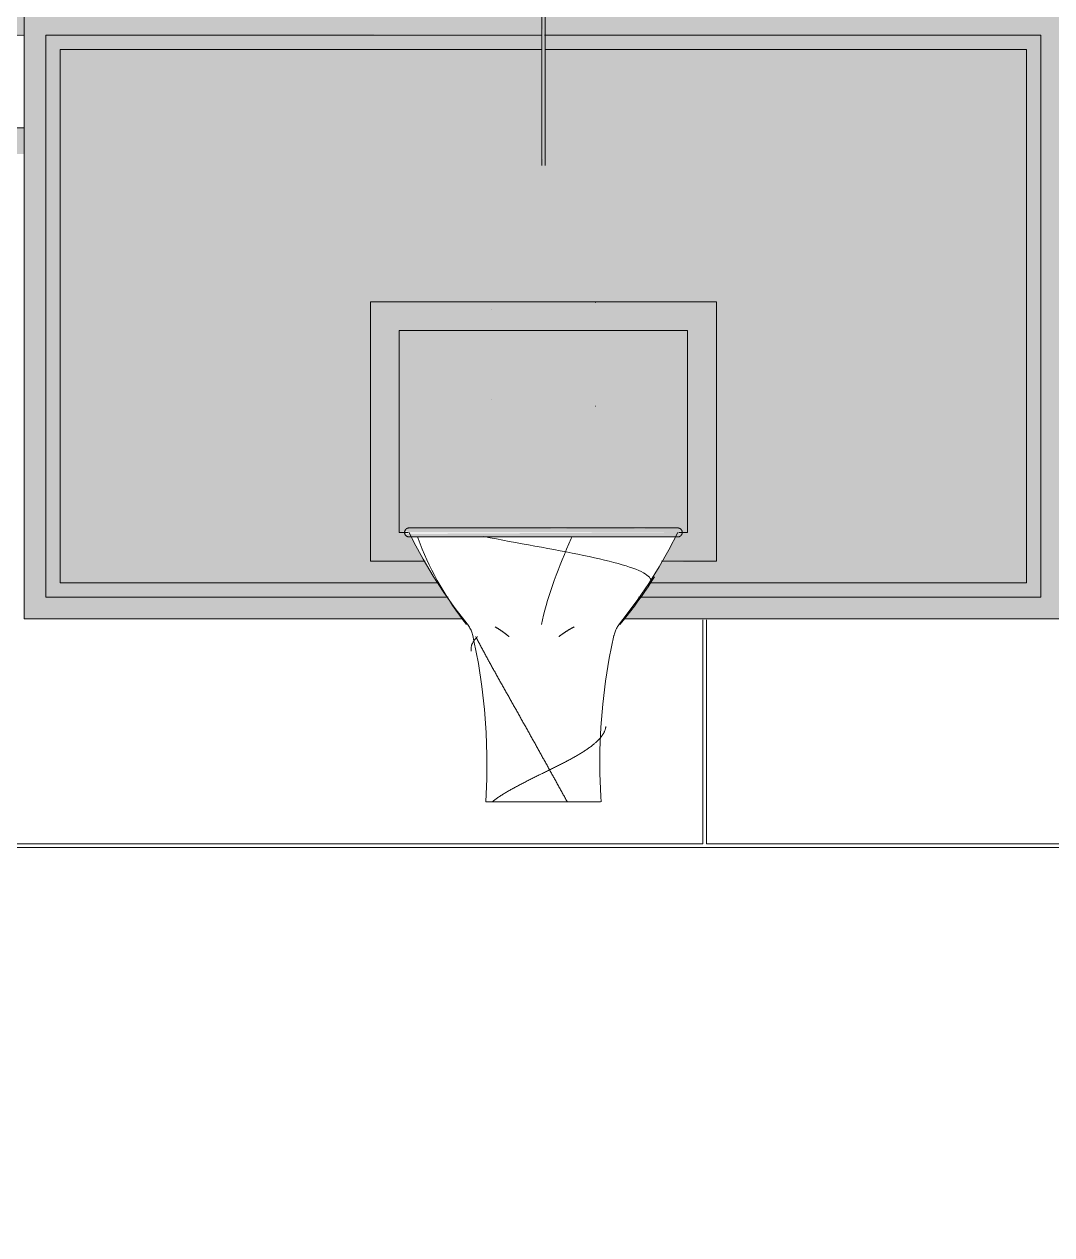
# Model space of a CAD drawing. Header units: inches. Extents: x 21380 to 98133, y -290 to 853.
# Drawn here: x 24920.6 to 24991.9, y 71.3 to 155.3 of the extents above; entities that cross this region are included whole.
import ezdxf

# ---------------------------------------------------------------- set-up
doc = ezdxf.new("R2010")
doc.units = ezdxf.units.IN
doc.header["$MEASUREMENT"] = 0
for name, color, linetype, lineweight in [('A-WALL-PATT', 111, 'Continuous', 25), ('M-HVAC-DUCT', 70, 'Continuous', 9), ('Q-SPCQ', 91, 'Continuous', 9), ('S-BEAM', 12, 'Continuous', 9)]:
    doc.layers.add(name, color=color, linetype=linetype, lineweight=lineweight)

# ---------------------------------------------------------------- blocks, each defined once
blk = doc.blocks.new('FP_1-Building Section - East_West looking North')
at = {"layer": 'Q-SPCQ', "flags": 128}
for points in [[(24952.607, 101.312), (24952.683, 102.917), (24952.694, 104.523), (24952.642, 106.128), (24952.526, 107.73), (24952.345, 109.325), (24952.101, 110.913), (24951.793, 112.489), (24951.714, 112.849)], [(24961.499, 112.849), (24961.177, 111.275), (24960.918, 109.69), (24960.723, 108.096), (24960.592, 106.496), (24960.525, 104.891), (24960.522, 103.285), (24960.583, 101.68), (24960.607, 101.312)]]:
    blk.add_lwpolyline(points, dxfattribs=at)
blk = doc.blocks.new('FP_2-Building Section - East_West looking North')
at = {"layer": 'Q-SPCQ'}
for p, q in [((24951.832, 112.541), (24951.807, 112.508)), ((24951.858, 112.574), (24951.832, 112.541)), ((24951.886, 112.608), (24951.858, 112.574)), ((24951.915, 112.641), (24951.886, 112.608)), ((24951.946, 112.674), (24951.915, 112.641)), ((24951.92, 112.774), (24951.954, 112.708)), ((24951.978, 112.708), (24951.946, 112.674)), ((24951.954, 112.708), (24951.988, 112.641)), ((24952.011, 112.741), (24951.978, 112.708)), ((24951.988, 112.641), (24952.022, 112.575)), ((24952.045, 112.774), (24952.011, 112.741)), ((24952.022, 112.575), (24952.056, 112.508)), ((24951.588, 111.939), (24951.587, 111.906)), ((24951.587, 111.906), (24951.588, 111.872)), ((24951.59, 111.973), (24951.588, 111.939)), ((24951.588, 111.872), (24951.59, 111.839)), ((24951.593, 112.006), (24951.59, 111.973)), ((24951.59, 111.839), (24951.593, 111.806)), ((24951.598, 112.04), (24951.593, 112.006)), ((24951.593, 111.806), (24951.597, 111.772)), ((24951.604, 112.073), (24951.598, 112.04)), ((24951.611, 112.107), (24951.604, 112.073)), ((24951.62, 112.14), (24951.611, 112.107)), ((24951.63, 112.174), (24951.62, 112.14)), ((24951.642, 112.207), (24951.63, 112.174)), ((24951.655, 112.24), (24951.642, 112.207)), ((24951.669, 112.274), (24951.655, 112.24)), ((24951.685, 112.307), (24951.669, 112.274)), ((24951.702, 112.341), (24951.685, 112.307)), ((24951.72, 112.374), (24951.702, 112.341)), ((24951.74, 112.408), (24951.72, 112.374)), ((24951.761, 112.441), (24951.74, 112.408)), ((24951.783, 112.474), (24951.761, 112.441)), ((24951.807, 112.508), (24951.783, 112.474)), ((24952.056, 112.508), (24952.091, 112.442)), ((24952.091, 112.442), (24952.126, 112.375)), ((24952.126, 112.375), (24952.16, 112.309)), ((24952.16, 112.309), (24952.195, 112.242)), ((24952.195, 112.242), (24952.23, 112.175)), ((24952.23, 112.175), (24952.266, 112.109)), ((24952.266, 112.109), (24952.301, 112.042)), ((24952.301, 112.042), (24952.336, 111.975)), ((24952.336, 111.975), (24952.372, 111.908)), ((24952.372, 111.908), (24952.408, 111.842)), ((24952.408, 111.842), (24952.443, 111.775)), ((24952.443, 111.775), (24952.479, 111.708)), ((24952.479, 111.708), (24952.515, 111.641)), ((24952.515, 111.641), (24952.551, 111.574)), ((24952.551, 111.574), (24952.587, 111.507)), ((24952.587, 111.507), (24952.624, 111.44)), ((24952.624, 111.44), (24952.66, 111.373)), ((24952.66, 111.373), (24952.696, 111.306)), ((24952.696, 111.306), (24952.733, 111.24)), ((24952.733, 111.24), (24952.769, 111.173)), ((24952.769, 111.173), (24952.806, 111.105)), ((24952.806, 111.105), (24952.843, 111.038)), ((24952.843, 111.038), (24952.88, 110.971)), ((24952.88, 110.971), (24952.917, 110.904)), ((24952.917, 110.904), (24952.953, 110.837)), ((24952.953, 110.837), (24952.99, 110.77)), ((24952.99, 110.77), (24953.028, 110.703)), ((24953.028, 110.703), (24953.065, 110.636)), ((24953.065, 110.636), (24953.102, 110.569)), ((24953.102, 110.569), (24953.139, 110.501)), ((24953.139, 110.501), (24953.176, 110.434)), ((24953.176, 110.434), (24953.214, 110.367)), ((24953.214, 110.367), (24953.251, 110.3)), ((24953.251, 110.3), (24953.289, 110.232)), ((24953.289, 110.232), (24953.326, 110.165)), ((24953.326, 110.165), (24953.364, 110.098)), ((24953.364, 110.098), (24953.401, 110.03)), ((24953.401, 110.03), (24953.439, 109.963)), ((24953.439, 109.963), (24953.477, 109.896)), ((24953.477, 109.896), (24953.514, 109.828)), ((24953.514, 109.828), (24953.552, 109.761)), ((24953.552, 109.761), (24953.59, 109.693)), ((24953.59, 109.693), (24953.628, 109.626)), ((24953.628, 109.626), (24953.665, 109.559)), ((24953.665, 109.559), (24953.703, 109.491)), ((24953.703, 109.491), (24953.741, 109.424)), ((24953.741, 109.424), (24953.779, 109.356)), ((24953.779, 109.356), (24953.817, 109.289)), ((24953.817, 109.289), (24953.855, 109.221)), ((24953.855, 109.221), (24953.893, 109.153)), ((24953.893, 109.153), (24953.931, 109.086)), ((24953.931, 109.086), (24953.969, 109.018)), ((24953.969, 109.018), (24954.007, 108.951)), ((24954.007, 108.951), (24954.045, 108.883)), ((24954.045, 108.883), (24954.083, 108.815)), ((24954.083, 108.815), (24954.121, 108.748)), ((24954.121, 108.748), (24954.159, 108.68)), ((24954.159, 108.68), (24954.198, 108.613)), ((24954.198, 108.613), (24954.236, 108.545)), ((24954.236, 108.545), (24954.274, 108.477)), ((24954.274, 108.477), (24954.312, 108.409)), ((24954.312, 108.409), (24954.35, 108.342)), ((24954.35, 108.342), (24954.388, 108.274)), ((24954.388, 108.274), (24954.426, 108.206)), ((24954.426, 108.206), (24954.465, 108.139)), ((24954.465, 108.139), (24954.503, 108.071)), ((24954.503, 108.071), (24954.541, 108.003)), ((24954.541, 108.003), (24954.579, 107.935)), ((24954.579, 107.935), (24954.617, 107.867)), ((24954.617, 107.867), (24954.655, 107.8)), ((24954.655, 107.8), (24954.694, 107.732)), ((24954.694, 107.732), (24954.732, 107.664)), ((24954.732, 107.664), (24954.77, 107.596)), ((24954.77, 107.596), (24954.808, 107.528)), ((24954.808, 107.528), (24954.846, 107.46)), ((24954.846, 107.46), (24954.884, 107.392)), ((24954.884, 107.392), (24954.923, 107.325)), ((24954.923, 107.325), (24954.961, 107.257)), ((24954.961, 107.257), (24954.999, 107.189)), ((24954.999, 107.189), (24955.037, 107.121)), ((24955.037, 107.121), (24955.075, 107.053)), ((24955.075, 107.053), (24955.113, 106.985)), ((24955.113, 106.985), (24955.151, 106.917)), ((24955.151, 106.917), (24955.19, 106.849)), ((24955.19, 106.849), (24955.228, 106.781)), ((24955.228, 106.781), (24955.266, 106.713)), ((24955.266, 106.713), (24955.304, 106.645)), ((24955.304, 106.645), (24955.342, 106.577)), ((24955.342, 106.577), (24955.38, 106.509)), ((24955.38, 106.509), (24955.418, 106.441)), ((24955.418, 106.441), (24955.456, 106.373)), ((24955.456, 106.373), (24955.494, 106.305)), ((24955.494, 106.305), (24955.532, 106.237)), ((24955.532, 106.237), (24955.57, 106.169)), ((24955.57, 106.169), (24955.608, 106.101)), ((24955.608, 106.101), (24955.646, 106.033)), ((24955.646, 106.033), (24955.684, 105.965)), ((24955.684, 105.965), (24955.722, 105.897)), ((24955.722, 105.897), (24955.76, 105.829)), ((24955.76, 105.829), (24955.798, 105.761)), ((24960.608, 105.821), (24960.58, 105.786)), ((24960.634, 105.856), (24960.608, 105.821)), ((24960.66, 105.891), (24960.634, 105.856)), ((24960.685, 105.925), (24960.66, 105.891)), ((24960.708, 105.96), (24960.685, 105.925)), ((24960.73, 105.995), (24960.708, 105.96)), ((24960.752, 106.03), (24960.73, 105.995)), ((24960.772, 106.064), (24960.752, 106.03)), ((24960.791, 106.099), (24960.772, 106.064)), ((24960.809, 106.134), (24960.791, 106.099)), ((24960.825, 106.169), (24960.809, 106.134)), ((24960.841, 106.203), (24960.825, 106.169)), ((24960.855, 106.238), (24960.841, 106.203)), ((24960.869, 106.273), (24960.855, 106.238)), ((24960.881, 106.307), (24960.869, 106.273)), ((24960.892, 106.342), (24960.881, 106.307)), ((24960.902, 106.377), (24960.892, 106.342)), ((24960.911, 106.412), (24960.902, 106.377)), ((24960.918, 106.446), (24960.911, 106.412)), ((24960.924, 106.481), (24960.918, 106.446)), ((24960.93, 106.516), (24960.924, 106.481)), ((24960.934, 106.551), (24960.93, 106.516)), ((24955.798, 105.761), (24955.836, 105.693)), ((24955.836, 105.693), (24955.874, 105.625)), ((24955.874, 105.625), (24955.912, 105.557)), ((24955.912, 105.557), (24955.95, 105.489)), ((24955.95, 105.489), (24955.988, 105.421)), ((24955.988, 105.421), (24956.026, 105.352)), ((24956.026, 105.352), (24956.064, 105.284)), ((24956.064, 105.284), (24956.102, 105.216)), ((24956.102, 105.216), (24956.139, 105.148)), ((24956.139, 105.148), (24956.177, 105.08)), ((24956.177, 105.08), (24956.215, 105.012)), ((24956.215, 105.012), (24956.253, 104.944)), ((24959.667, 104.986), (24959.617, 104.952)), ((24959.717, 105.021), (24959.667, 104.986)), ((24959.766, 105.056), (24959.717, 105.021)), ((24959.814, 105.091), (24959.766, 105.056)), ((24959.861, 105.126), (24959.814, 105.091)), ((24959.907, 105.16), (24959.861, 105.126)), ((24959.953, 105.195), (24959.907, 105.16)), ((24959.997, 105.23), (24959.953, 105.195)), ((24960.041, 105.265), (24959.997, 105.23)), ((24960.084, 105.299), (24960.041, 105.265)), ((24960.126, 105.334), (24960.084, 105.299)), ((24960.166, 105.369), (24960.126, 105.334)), ((24960.206, 105.404), (24960.166, 105.369)), ((24960.245, 105.439), (24960.206, 105.404)), ((24960.283, 105.473), (24960.245, 105.439)), ((24960.32, 105.508), (24960.283, 105.473)), ((24960.356, 105.543), (24960.32, 105.508)), ((24960.391, 105.578), (24960.356, 105.543)), ((24960.425, 105.612), (24960.391, 105.578)), ((24960.458, 105.647), (24960.425, 105.612)), ((24960.49, 105.682), (24960.458, 105.647)), ((24960.521, 105.717), (24960.49, 105.682)), ((24960.551, 105.751), (24960.521, 105.717)), ((24960.58, 105.786), (24960.551, 105.751)), ((24956.253, 104.944), (24956.291, 104.876)), ((24956.291, 104.876), (24956.329, 104.808)), ((24956.329, 104.808), (24956.367, 104.74)), ((24956.367, 104.74), (24956.404, 104.671)), ((24956.404, 104.671), (24956.442, 104.603)), ((24956.442, 104.603), (24956.48, 104.535)), ((24956.48, 104.535), (24956.518, 104.467)), ((24956.518, 104.467), (24956.555, 104.399)), ((24956.555, 104.399), (24956.593, 104.331)), ((24956.593, 104.331), (24956.631, 104.263)), ((24956.631, 104.263), (24956.669, 104.195)), ((24956.669, 104.195), (24956.706, 104.126)), ((24956.706, 104.126), (24956.744, 104.058)), ((24958.198, 104.117), (24958.132, 104.082)), ((24958.264, 104.152), (24958.198, 104.117)), ((24958.329, 104.186), (24958.264, 104.152)), ((24958.394, 104.221), (24958.329, 104.186)), ((24958.458, 104.256), (24958.394, 104.221)), ((24958.521, 104.291), (24958.458, 104.256)), ((24958.585, 104.325), (24958.521, 104.291)), ((24958.647, 104.36), (24958.585, 104.325)), ((24958.71, 104.395), (24958.647, 104.36)), ((24958.771, 104.43), (24958.71, 104.395)), ((24958.832, 104.465), (24958.771, 104.43)), ((24958.893, 104.499), (24958.832, 104.465)), ((24958.952, 104.534), (24958.893, 104.499)), ((24959.012, 104.569), (24958.952, 104.534)), ((24959.07, 104.604), (24959.012, 104.569)), ((24959.128, 104.639), (24959.07, 104.604)), ((24959.185, 104.673), (24959.128, 104.639)), ((24959.242, 104.708), (24959.185, 104.673)), ((24959.297, 104.743), (24959.242, 104.708)), ((24959.353, 104.778), (24959.297, 104.743)), ((24959.407, 104.813), (24959.353, 104.778)), ((24959.461, 104.847), (24959.407, 104.813)), ((24959.513, 104.882), (24959.461, 104.847)), ((24959.566, 104.917), (24959.513, 104.882)), ((24959.617, 104.952), (24959.566, 104.917)), ((24956.534, 103.282), (24956.463, 103.247)), ((24956.605, 103.317), (24956.534, 103.282)), ((24956.676, 103.351), (24956.605, 103.317)), ((24956.747, 103.386), (24956.676, 103.351)), ((24956.744, 104.058), (24956.782, 103.99)), ((24956.818, 103.421), (24956.747, 103.386)), ((24956.782, 103.99), (24956.82, 103.922)), ((24956.889, 103.456), (24956.818, 103.421)), ((24956.82, 103.922), (24956.857, 103.854)), ((24956.857, 103.854), (24956.895, 103.786)), ((24956.96, 103.49), (24956.889, 103.456)), ((24956.895, 103.786), (24956.933, 103.718)), ((24956.933, 103.718), (24956.97, 103.65)), ((24957.031, 103.525), (24956.96, 103.49)), ((24956.97, 103.65), (24957.008, 103.581)), ((24957.008, 103.581), (24957.046, 103.513)), ((24957.101, 103.56), (24957.031, 103.525)), ((24957.046, 103.513), (24957.083, 103.445)), ((24957.083, 103.445), (24957.121, 103.377)), ((24957.172, 103.595), (24957.101, 103.56)), ((24957.121, 103.377), (24957.159, 103.309)), ((24957.159, 103.309), (24957.196, 103.241)), ((24957.242, 103.63), (24957.172, 103.595)), ((24957.312, 103.664), (24957.242, 103.63)), ((24957.382, 103.699), (24957.312, 103.664)), ((24957.451, 103.734), (24957.382, 103.699)), ((24957.521, 103.769), (24957.451, 103.734)), ((24957.59, 103.804), (24957.521, 103.769)), ((24957.659, 103.838), (24957.59, 103.804)), ((24957.728, 103.873), (24957.659, 103.838)), ((24957.796, 103.908), (24957.728, 103.873)), ((24957.864, 103.943), (24957.796, 103.908)), ((24957.931, 103.978), (24957.864, 103.943)), ((24957.999, 104.012), (24957.931, 103.978)), ((24958.065, 104.047), (24957.999, 104.012)), ((24958.132, 104.082), (24958.065, 104.047)), ((24954.869, 102.447), (24954.804, 102.412)), ((24954.935, 102.482), (24954.869, 102.447)), ((24955.002, 102.517), (24954.935, 102.482)), ((24955.069, 102.551), (24955.002, 102.517)), ((24955.136, 102.586), (24955.069, 102.551)), ((24955.204, 102.621), (24955.136, 102.586)), ((24955.272, 102.656), (24955.204, 102.621)), ((24955.34, 102.69), (24955.272, 102.656)), ((24955.409, 102.725), (24955.34, 102.69)), ((24955.478, 102.76), (24955.409, 102.725)), ((24955.547, 102.795), (24955.478, 102.76)), ((24955.616, 102.83), (24955.547, 102.795)), ((24955.686, 102.864), (24955.616, 102.83)), ((24955.756, 102.899), (24955.686, 102.864)), ((24955.826, 102.934), (24955.756, 102.899)), ((24955.896, 102.969), (24955.826, 102.934)), ((24955.967, 103.003), (24955.896, 102.969)), ((24956.037, 103.038), (24955.967, 103.003)), ((24956.108, 103.073), (24956.037, 103.038)), ((24956.179, 103.108), (24956.108, 103.073)), ((24956.25, 103.143), (24956.179, 103.108)), ((24956.321, 103.177), (24956.25, 103.143)), ((24956.392, 103.212), (24956.321, 103.177)), ((24956.463, 103.247), (24956.392, 103.212)), ((24957.196, 103.241), (24957.234, 103.173)), ((24957.234, 103.173), (24957.272, 103.105)), ((24957.272, 103.105), (24957.309, 103.036)), ((24957.309, 103.036), (24957.347, 102.968)), ((24957.347, 102.968), (24957.384, 102.9)), ((24957.384, 102.9), (24957.422, 102.832)), ((24957.422, 102.832), (24957.46, 102.764)), ((24957.46, 102.764), (24957.497, 102.696)), ((24957.497, 102.696), (24957.535, 102.628)), ((24957.535, 102.628), (24957.572, 102.56)), ((24957.572, 102.56), (24957.61, 102.492)), ((24957.61, 102.492), (24957.647, 102.424)), ((24953.45, 101.613), (24953.4, 101.578)), ((24953.502, 101.648), (24953.45, 101.613)), ((24953.554, 101.683), (24953.502, 101.648)), ((24953.606, 101.717), (24953.554, 101.683)), ((24953.66, 101.752), (24953.606, 101.717)), ((24953.714, 101.787), (24953.66, 101.752)), ((24953.769, 101.821), (24953.714, 101.787)), ((24953.825, 101.856), (24953.769, 101.821)), ((24953.882, 101.891), (24953.825, 101.856)), ((24953.939, 101.926), (24953.882, 101.891)), ((24953.997, 101.96), (24953.939, 101.926)), ((24954.055, 101.995), (24953.997, 101.96)), ((24954.115, 102.03), (24954.055, 101.995)), ((24954.174, 102.065), (24954.115, 102.03)), ((24954.235, 102.099), (24954.174, 102.065)), ((24954.296, 102.134), (24954.235, 102.099)), ((24954.357, 102.169), (24954.296, 102.134)), ((24954.42, 102.204), (24954.357, 102.169)), ((24954.482, 102.238), (24954.42, 102.204)), ((24954.546, 102.273), (24954.482, 102.238)), ((24954.609, 102.308), (24954.546, 102.273)), ((24954.674, 102.343), (24954.609, 102.308)), ((24954.738, 102.378), (24954.674, 102.343)), ((24954.804, 102.412), (24954.738, 102.378)), ((24957.647, 102.424), (24957.685, 102.356)), ((24957.685, 102.356), (24957.722, 102.288)), ((24957.722, 102.288), (24957.76, 102.219)), ((24957.76, 102.219), (24957.798, 102.151)), ((24957.798, 102.151), (24957.835, 102.083)), ((24957.835, 102.083), (24957.873, 102.015)), ((24957.873, 102.015), (24957.91, 101.947)), ((24957.91, 101.947), (24957.948, 101.879)), ((24957.948, 101.879), (24957.985, 101.811)), ((24957.985, 101.811), (24958.023, 101.743)), ((24958.023, 101.743), (24958.06, 101.675)), ((24958.06, 101.675), (24958.097, 101.607)), ((24958.097, 101.607), (24958.135, 101.539)), ((24953.115, 101.37), (24953.071, 101.335)), ((24953.161, 101.405), (24953.115, 101.37)), ((24953.207, 101.439), (24953.161, 101.405)), ((24953.254, 101.474), (24953.207, 101.439)), ((24953.302, 101.509), (24953.254, 101.474)), ((24953.35, 101.544), (24953.302, 101.509)), ((24953.4, 101.578), (24953.35, 101.544)), ((24958.135, 101.539), (24958.172, 101.471)), ((24958.172, 101.471), (24958.21, 101.403)), ((24958.21, 101.403), (24958.247, 101.335))]:
    blk.add_line(p, q, dxfattribs=at)
blk = doc.blocks.new('FP_3-Building Section - East_West looking North')
at = {"layer": 'Q-SPCQ', "flags": 128}
for points in [[(24951.322, 113.662), (24950.494, 114.735), (24949.71, 115.84), (24948.971, 116.975), (24948.277, 118.139), (24947.631, 119.33), (24947.294, 120)], [(24965.919, 120), (24965.299, 118.795), (24964.632, 117.616), (24963.918, 116.465), (24963.159, 115.343), (24962.355, 114.252), (24961.891, 113.662)]]:
    blk.add_lwpolyline(points, dxfattribs=at)
blk = doc.blocks.new('FP_4-Building Section - East_West looking North')
at = {"layer": 'Q-SPCQ'}
for p, q in [((24947.872, 119.699), (24947.912, 119.586)), ((24947.912, 119.586), (24948.053, 119.213)), ((24952.907, 119.63), (24952.474, 119.712)), ((24953.346, 119.547), (24952.907, 119.63)), ((24953.788, 119.465), (24953.346, 119.547)), ((24954.234, 119.382), (24953.788, 119.465)), ((24954.681, 119.3), (24954.234, 119.382)), ((24955.129, 119.218), (24954.681, 119.3)), ((24958.539, 119.586), (24958.376, 119.213)), ((24958.595, 119.712), (24958.539, 119.586)), ((24948.053, 119.213), (24948.2, 118.842)), ((24948.2, 118.842), (24948.356, 118.474)), ((24948.356, 118.474), (24948.519, 118.108)), ((24955.577, 119.136), (24955.129, 119.218)), ((24956.023, 119.054), (24955.577, 119.136)), ((24956.466, 118.972), (24956.023, 119.054)), ((24956.905, 118.89), (24956.466, 118.972)), ((24957.339, 118.809), (24956.905, 118.89)), ((24957.767, 118.727), (24957.339, 118.809)), ((24958.187, 118.646), (24957.767, 118.727)), ((24958.063, 118.474), (24957.912, 118.108)), ((24958.217, 118.842), (24958.063, 118.474)), ((24958.6, 118.565), (24958.187, 118.646)), ((24958.376, 119.213), (24958.217, 118.842)), ((24959.003, 118.484), (24958.6, 118.565)), ((24959.396, 118.403), (24959.003, 118.484)), ((24959.778, 118.322), (24959.396, 118.403)), ((24948.519, 118.108), (24948.689, 117.745)), ((24948.689, 117.745), (24948.867, 117.385)), ((24957.767, 117.745), (24957.626, 117.385)), ((24957.912, 118.108), (24957.767, 117.745)), ((24960.148, 118.241), (24959.778, 118.322)), ((24960.505, 118.161), (24960.148, 118.241)), ((24960.848, 118.08), (24960.505, 118.161)), ((24961.177, 118), (24960.848, 118.08)), ((24961.491, 117.92), (24961.177, 118)), ((24961.789, 117.839), (24961.491, 117.92)), ((24962.07, 117.759), (24961.789, 117.839)), ((24962.334, 117.68), (24962.07, 117.759)), ((24962.581, 117.6), (24962.334, 117.68)), ((24962.81, 117.52), (24962.581, 117.6)), ((24948.867, 117.385), (24949.052, 117.027)), ((24949.052, 117.027), (24949.245, 116.672)), ((24957.491, 117.027), (24957.361, 116.672)), ((24957.626, 117.385), (24957.491, 117.027)), ((24963.02, 117.441), (24962.81, 117.52)), ((24963.212, 117.362), (24963.02, 117.441)), ((24963.384, 117.282), (24963.212, 117.362)), ((24963.538, 117.203), (24963.384, 117.282)), ((24963.671, 117.124), (24963.538, 117.203)), ((24963.785, 117.046), (24963.671, 117.124)), ((24963.88, 116.967), (24963.785, 117.046)), ((24963.954, 116.888), (24963.88, 116.967)), ((24964.009, 116.81), (24963.954, 116.888)), ((24964.045, 116.732), (24964.009, 116.81)), ((24964.061, 116.653), (24964.045, 116.732)), ((24964.308, 116.915), (24964.089, 116.572)), ((24949.245, 116.672), (24949.444, 116.319)), ((24949.444, 116.319), (24949.651, 115.97)), ((24949.651, 115.97), (24949.864, 115.623)), ((24957.119, 115.97), (24957.006, 115.623)), ((24957.237, 116.319), (24957.119, 115.97)), ((24957.361, 116.672), (24957.237, 116.319)), ((24963.636, 115.894), (24963.401, 115.558)), ((24963.865, 116.231), (24963.636, 115.894)), ((24964.089, 116.572), (24963.865, 116.231)), ((24964.035, 116.498), (24964.057, 116.575)), ((24964.057, 116.575), (24964.061, 116.653)), ((24949.864, 115.623), (24950.084, 115.28)), ((24950.084, 115.28), (24950.31, 114.939)), ((24956.9, 115.28), (24956.801, 114.939)), ((24957.006, 115.623), (24956.9, 115.28)), ((24963.162, 115.226), (24962.919, 114.896)), ((24963.401, 115.558), (24963.162, 115.226)), ((24950.31, 114.939), (24950.543, 114.601)), ((24950.543, 114.601), (24950.782, 114.267)), ((24950.782, 114.267), (24951.028, 113.935)), ((24956.622, 114.267), (24956.543, 113.935)), ((24956.708, 114.601), (24956.622, 114.267)), ((24956.801, 114.939), (24956.708, 114.601)), ((24962.418, 114.246), (24962.162, 113.925)), ((24962.67, 114.57), (24962.418, 114.246)), ((24962.919, 114.896), (24962.67, 114.57)), ((24951.028, 113.935), (24951.279, 113.607)), ((24956.543, 113.935), (24956.472, 113.607)), ((24962.162, 113.925), (24961.901, 113.607))]:
    blk.add_line(p, q, dxfattribs=at)
blk = doc.blocks.new('FP_5-Building Section - East_West looking North')
at = {"layer": 'Q-SPCQ', "flags": 128}
for points in [[(24951.714, 112.849), (24951.695, 112.926), (24951.673, 113.003), (24951.647, 113.079), (24951.619, 113.154), (24951.588, 113.228), (24951.553, 113.3), (24951.516, 113.371), (24951.477, 113.44), (24951.434, 113.508), (24951.389, 113.574), (24951.341, 113.638), (24951.322, 113.662)], [(24961.891, 113.662), (24961.843, 113.599), (24961.796, 113.533), (24961.753, 113.466), (24961.712, 113.398), (24961.673, 113.327), (24961.638, 113.256), (24961.606, 113.182), (24961.576, 113.108), (24961.55, 113.033), (24961.526, 112.956), (24961.506, 112.879), (24961.499, 112.849)]]:
    blk.add_lwpolyline(points, dxfattribs=at)
blk = doc.blocks.new('FP_6-Building Section - East_West looking North')
at = {"layer": 'Q-SPCQ'}
for p, q in [((24953.257, 113.45), (24953.278, 113.438)), ((24953.278, 113.438), (24953.299, 113.426)), ((24953.299, 113.426), (24953.32, 113.414)), ((24953.32, 113.414), (24953.341, 113.402)), ((24953.341, 113.402), (24953.362, 113.39)), ((24953.362, 113.39), (24953.383, 113.378)), ((24953.383, 113.378), (24953.403, 113.366)), ((24953.403, 113.366), (24953.424, 113.353)), ((24953.424, 113.353), (24953.444, 113.341)), ((24958.562, 113.357), (24958.541, 113.345)), ((24958.583, 113.369), (24958.562, 113.357)), ((24958.605, 113.381), (24958.583, 113.369)), ((24958.627, 113.393), (24958.605, 113.381)), ((24958.648, 113.404), (24958.627, 113.393)), ((24958.67, 113.416), (24958.648, 113.404)), ((24958.692, 113.427), (24958.67, 113.416)), ((24958.714, 113.439), (24958.692, 113.427)), ((24958.736, 113.45), (24958.714, 113.439)), ((24953.444, 113.341), (24953.465, 113.328)), ((24953.465, 113.328), (24953.485, 113.315)), ((24953.485, 113.315), (24953.505, 113.303)), ((24953.505, 113.303), (24953.525, 113.29)), ((24953.525, 113.29), (24953.545, 113.277)), ((24953.545, 113.277), (24953.565, 113.264)), ((24953.565, 113.264), (24953.585, 113.251)), ((24953.585, 113.251), (24953.605, 113.238)), ((24953.605, 113.238), (24953.625, 113.225)), ((24953.625, 113.225), (24953.645, 113.212)), ((24953.645, 113.212), (24953.664, 113.198)), ((24953.664, 113.198), (24953.684, 113.185)), ((24953.684, 113.185), (24953.703, 113.172)), ((24953.703, 113.172), (24953.723, 113.158)), ((24953.723, 113.158), (24953.742, 113.145)), ((24953.742, 113.145), (24953.761, 113.131)), ((24953.761, 113.131), (24953.781, 113.117)), ((24953.781, 113.117), (24953.8, 113.104)), ((24953.8, 113.104), (24953.819, 113.09)), ((24953.819, 113.09), (24953.838, 113.076)), ((24953.838, 113.076), (24953.857, 113.062)), ((24953.857, 113.062), (24953.876, 113.048)), ((24953.876, 113.048), (24953.895, 113.034)), ((24953.895, 113.034), (24953.913, 113.02)), ((24953.913, 113.02), (24953.932, 113.006)), ((24953.932, 113.006), (24953.951, 112.992)), ((24953.951, 112.992), (24953.969, 112.978)), ((24953.969, 112.978), (24953.988, 112.963)), ((24953.988, 112.963), (24954.006, 112.949)), ((24954.006, 112.949), (24954.024, 112.935)), ((24954.024, 112.935), (24954.043, 112.92)), ((24954.043, 112.92), (24954.061, 112.906)), ((24954.061, 112.906), (24954.079, 112.891)), ((24954.079, 112.891), (24954.097, 112.877)), ((24954.097, 112.877), (24954.115, 112.862)), ((24954.115, 112.862), (24954.133, 112.848)), ((24954.133, 112.848), (24954.151, 112.833)), ((24954.151, 112.833), (24954.169, 112.819)), ((24954.169, 112.819), (24954.187, 112.804)), ((24954.187, 112.804), (24954.205, 112.789)), ((24954.205, 112.789), (24954.222, 112.774)), ((24957.695, 112.789), (24957.676, 112.774)), ((24957.715, 112.803), (24957.695, 112.789)), ((24957.734, 112.817), (24957.715, 112.803)), ((24957.753, 112.831), (24957.734, 112.817)), ((24957.772, 112.845), (24957.753, 112.831)), ((24957.791, 112.859), (24957.772, 112.845)), ((24957.811, 112.873), (24957.791, 112.859)), ((24957.83, 112.887), (24957.811, 112.873)), ((24957.85, 112.901), (24957.83, 112.887)), ((24957.869, 112.915), (24957.85, 112.901)), ((24957.889, 112.929), (24957.869, 112.915)), ((24957.908, 112.942), (24957.889, 112.929)), ((24957.928, 112.956), (24957.908, 112.942)), ((24957.947, 112.97), (24957.928, 112.956)), ((24957.967, 112.984), (24957.947, 112.97)), ((24957.987, 112.997), (24957.967, 112.984)), ((24958.007, 113.011), (24957.987, 112.997)), ((24958.026, 113.024), (24958.007, 113.011)), ((24958.046, 113.038), (24958.026, 113.024)), ((24958.066, 113.051), (24958.046, 113.038)), ((24958.086, 113.065), (24958.066, 113.051)), ((24958.106, 113.078), (24958.086, 113.065)), ((24958.126, 113.091), (24958.106, 113.078)), ((24958.146, 113.105), (24958.126, 113.091)), ((24958.167, 113.118), (24958.146, 113.105)), ((24958.187, 113.131), (24958.167, 113.118)), ((24958.207, 113.144), (24958.187, 113.131)), ((24958.228, 113.157), (24958.207, 113.144)), ((24958.248, 113.17), (24958.228, 113.157)), ((24958.269, 113.183), (24958.248, 113.17)), ((24958.289, 113.196), (24958.269, 113.183)), ((24958.31, 113.209), (24958.289, 113.196)), ((24958.33, 113.221), (24958.31, 113.209)), ((24958.351, 113.234), (24958.33, 113.221)), ((24958.372, 113.247), (24958.351, 113.234)), ((24958.393, 113.259), (24958.372, 113.247)), ((24958.414, 113.272), (24958.393, 113.259)), ((24958.435, 113.284), (24958.414, 113.272)), ((24958.456, 113.296), (24958.435, 113.284)), ((24958.477, 113.309), (24958.456, 113.296)), ((24958.498, 113.321), (24958.477, 113.309)), ((24958.519, 113.333), (24958.498, 113.321)), ((24958.541, 113.345), (24958.519, 113.333))]:
    blk.add_line(p, q, dxfattribs=at)
blk = doc.blocks.new('Basketball_Backstop-Performance_Sports_Systems-3103-Ceiling_Hung - 27_-0_ to 27_-11 7_8_-652462-Building Section - East_West looking North')
at = {"layer": 'Q-SPCQ'}
h = blk.add_hatch(color=256, dxfattribs=at)
h.paths.add_polyline_path([(24956.612, 208.894), (24956.548, 209.062), (24956.549, 209.011), (24956.611, 208.895)], flags=0)
h.paths.add_polyline_path([(24956.612, 145.856), (24956.548, 208.891), (24956.487, 208.884), (24956.553, 145.882), (24956.584, 145.862)], flags=0)
for points in [[(24956.612, 145.856), (24956.72, 145.965), (24956.737, 146.074), (24956.674, 208.891), (24956.612, 208.884), (24956.612, 149.672)], [(24965.99, 120), (24966.19, 120.156), (24965.933, 120.27), (24965.491, 120.31), (24964.659, 120.264), (24961.748, 120.279), (24960.272, 120.293), (24959.582, 120.312), (24957.691, 120.258), (24955.599, 120.312), (24953.411, 120.276), (24951.499, 120.305), (24948.931, 120.303), (24947.28, 120.27), (24947.023, 120.156), (24947.28, 120), (24965.933, 120)], [(24957.614, 119.687), (24960.516, 119.708), (24961.699, 119.694), (24965.275, 119.691), (24965.933, 119.73), (24966.19, 119.844), (24965.933, 120), (24947.112, 119.913), (24947.112, 119.804), (24947.28, 119.73), (24947.776, 119.693), (24948.472, 119.739), (24951.499, 119.721), (24953.361, 119.695), (24953.631, 119.688), (24955.886, 119.733), (24957.556, 119.689)]]:
    blk.add_hatch(color=256, dxfattribs=at).paths.add_polyline_path(points, flags=0)
h = blk.add_hatch(color=256, dxfattribs=at)
h.paths.add_polyline_path([(24992.607, 114), (24992.607, 156), (24956.737, 156), (24956.737, 154.5), (24991.107, 154.5), (24991.107, 115.5), (24963.204, 115.494), (24962.179, 114), (24977.819, 114)], flags=0)
h.paths.add_polyline_path([(24925.179, 114), (24951.08, 114), (24949.914, 115.5), (24922.107, 115.5), (24922.107, 154.5), (24956.487, 154.555), (24956.487, 156), (24920.607, 156), (24920.607, 114)], flags=0)
h = blk.add_hatch(color=256, dxfattribs=at)
h.paths.add_polyline_path([(24922.107, 115.5), (24950.005, 115.5), (24949.193, 116.5), (24923.107, 116.5), (24923.107, 153.5), (24956.487, 153.5), (24956.487, 154.5), (24922.107, 154.5), (24922.107, 135.025)], flags=0)
h.paths.add_polyline_path([(24964.438, 115.5), (24991.107, 115.5), (24991.107, 154.5), (24956.737, 154.5), (24956.737, 153.5), (24990.107, 153.5), (24990.107, 116.5), (24963.924, 116.5), (24963.208, 115.5), (24964.22, 115.5)], flags=0)
h.paths.add_polyline_path([(24965.919, 118), (24968.607, 118), (24968.607, 136), (24944.607, 136), (24944.607, 118), (24948.408, 118.011), (24947.364, 119.723), (24947.112, 119.804), (24947.023, 119.844), (24947.112, 120), (24946.607, 120), (24946.607, 134), (24966.607, 134), (24966.607, 120), (24966.054, 119.95), (24966.19, 119.844), (24965.686, 119.583), (24964.882, 118), (24965.849, 118)], flags=0)
h = blk.add_hatch(color=256, dxfattribs=at)
h.paths.add_polyline_path([(24923.107, 116.5), (24949.288, 116.5), (24948.78, 117.346), (24948.414, 118), (24944.607, 118), (24944.607, 136), (24968.607, 136), (24968.607, 118), (24964.763, 117.935), (24964.02, 116.5), (24990.107, 116.5), (24990.107, 153.5), (24956.737, 153.5), (24956.674, 145.885), (24956.549, 145.885), (24956.487, 146.074), (24956.487, 153.5), (24923.107, 153.5), (24923.107, 135.025)], flags=0)
h.paths.add_polyline_path([(24966.19, 120), (24966.607, 120), (24966.607, 134), (24946.607, 134), (24946.607, 120), (24947.112, 120.087), (24947.112, 120.196), (24947.528, 120.292), (24948.541, 120.305), (24960.511, 120.312), (24965.99, 120.244), (24966.139, 120.117), (24966.064, 120)], flags=0)
for p, q in [((24956.487, 208.887), (24956.487, 145.456)), ((24956.737, 145.456), (24956.737, 208.887)), ((24920.607, 156), (24920.607, 114)), ((24922.107, 115.5), (24922.107, 154.5)), ((24922.107, 154.5), (24956.53, 154.5)), ((24956.53, 154.5), (24922.107, 154.5)), ((24922.107, 154.5), (24922.107, 115.5)), ((24956.693, 154.5), (24991.107, 154.5)), ((24991.107, 154.5), (24956.693, 154.5)), ((24991.107, 154.5), (24991.107, 115.5)), ((24991.107, 115.5), (24991.107, 154.5)), ((24956.529, 153.5), (24923.107, 153.5)), ((24923.107, 153.5), (24923.107, 116.5)), ((24923.107, 116.5), (24923.107, 153.5)), ((24923.107, 153.5), (24956.529, 153.5)), ((24990.107, 153.5), (24956.694, 153.5)), ((24956.694, 153.5), (24990.107, 153.5)), ((24990.107, 116.5), (24990.107, 153.5)), ((24990.107, 153.5), (24990.107, 116.5)), ((24944.607, 118), (24944.607, 136)), ((24944.607, 136), (24968.607, 136)), ((24968.607, 136), (24944.607, 136)), ((24944.607, 136), (24944.607, 118)), ((24952.988, 135.437), (24952.982, 135.437)), ((24960.225, 135.937), (24960.231, 135.937)), ((24968.607, 136), (24968.607, 118)), ((24968.607, 118), (24968.607, 136)), ((24966.607, 134), (24946.607, 134)), ((24946.607, 134), (24946.607, 120)), ((24946.607, 120), (24946.607, 134)), ((24946.607, 134), (24966.607, 134)), ((24966.607, 120), (24966.607, 134)), ((24966.607, 134), (24966.607, 120)), ((24952.988, 129.25), (24952.982, 129.25)), ((24960.225, 128.75), (24960.231, 128.75)), ((24952.107, 120.312), (24953.482, 120.312)), ((24953.357, 120.312), (24953.107, 120.312)), ((24953.107, 120.304), (24953.107, 120.312)), ((24953.482, 120.312), (24959.732, 120.312)), ((24959.732, 120.312), (24961.107, 120.312)), ((24960.107, 120.312), (24959.857, 120.312)), ((24960.107, 120.312), (24960.107, 120.304)), ((24946.607, 120), (24947.223, 120)), ((24947.223, 120), (24946.607, 120)), ((24965.99, 120), (24966.607, 120)), ((24966.607, 120), (24965.99, 120)), ((24948.414, 118), (24944.607, 118)), ((24944.607, 118), (24948.414, 118)), ((24968.607, 118), (24964.799, 118)), ((24964.799, 118), (24968.607, 118)), ((24923.107, 116.5), (24949.289, 116.5)), ((24949.289, 116.5), (24923.107, 116.5)), ((24963.92, 116.5), (24990.107, 116.5)), ((24990.107, 116.5), (24963.92, 116.5)), ((24950.005, 115.5), (24922.107, 115.5)), ((24922.107, 115.5), (24950.005, 115.5)), ((24991.107, 115.5), (24963.208, 115.5)), ((24963.208, 115.5), (24991.107, 115.5)), ((24920.607, 114), (24951.09, 114)), ((24962.128, 114), (24992.607, 114)), ((24952.607, 101.312), (24960.558, 101.312))]:
    blk.add_line(p, q, dxfattribs=at)
at = {"layer": 'Q-SPCQ', "flags": 128}
for points in [[(24946.982, 120), (24946.982, 120.012), (24946.983, 120.025), (24946.984, 120.037), (24946.986, 120.05), (24946.988, 120.062), (24946.99, 120.074), (24946.994, 120.086), (24946.997, 120.098), (24947.002, 120.11), (24947.006, 120.122), (24947.011, 120.133), (24947.017, 120.144), (24947.023, 120.155), (24947.029, 120.166), (24947.036, 120.176), (24947.043, 120.187), (24947.051, 120.196), (24947.059, 120.206), (24947.068, 120.215), (24947.076, 120.224), (24947.085, 120.233), (24947.095, 120.241), (24947.105, 120.249), (24947.115, 120.256), (24947.125, 120.263), (24947.136, 120.27), (24947.147, 120.276), (24947.158, 120.281), (24947.169, 120.287), (24947.181, 120.291), (24947.193, 120.296), (24947.204, 120.299), (24947.216, 120.303), (24947.229, 120.306), (24947.241, 120.308), (24947.253, 120.31), (24947.266, 120.311), (24947.278, 120.312), (24947.291, 120.312), (24947.294, 120.312)], [(24965.919, 120.312), (24965.912, 120.312), (24965.889, 120.312), (24965.852, 120.312), (24965.8, 120.312), (24965.733, 120.312), (24965.652, 120.312), (24965.556, 120.312), (24965.446, 120.312), (24965.322, 120.312), (24965.184, 120.312), (24965.032, 120.312), (24964.867, 120.312), (24964.688, 120.312), (24964.497, 120.312), (24964.292, 120.312), (24964.076, 120.312), (24963.848, 120.312), (24963.608, 120.312), (24963.357, 120.312), (24963.095, 120.312), (24962.822, 120.312), (24962.54, 120.312), (24962.248, 120.312), (24961.947, 120.312), (24961.638, 120.312), (24961.321, 120.312), (24960.996, 120.312), (24960.664, 120.312), (24960.325, 120.312), (24959.981, 120.312), (24959.631, 120.312), (24959.277, 120.312), (24958.918, 120.312), (24958.555, 120.312), (24958.189, 120.312), (24957.821, 120.312), (24957.451, 120.312), (24957.079, 120.312), (24956.707, 120.312), (24956.335, 120.312), (24955.963, 120.312), (24955.592, 120.312), (24955.222, 120.312), (24954.855, 120.312), (24954.491, 120.312), (24954.13, 120.312), (24953.773, 120.312), (24953.42, 120.312), (24953.073, 120.312), (24952.731, 120.312), (24952.396, 120.312), (24952.067, 120.312), (24951.745, 120.312), (24951.432, 120.312), (24951.126, 120.312), (24950.829, 120.312), (24950.542, 120.312), (24950.264, 120.312), (24949.997, 120.312), (24949.74, 120.312), (24949.494, 120.312), (24949.259, 120.312), (24949.036, 120.312), (24948.825, 120.312), (24948.627, 120.312), (24948.441, 120.312), (24948.269, 120.312), (24948.109, 120.312), (24947.964, 120.312), (24947.832, 120.312), (24947.714, 120.312), (24947.611, 120.312), (24947.522, 120.312), (24947.447, 120.312), (24947.387, 120.312), (24947.342, 120.312), (24947.312, 120.312), (24947.296, 120.312), (24947.294, 120.312)], [(24947.294, 120.312), (24947.301, 120.312), (24947.324, 120.312), (24947.361, 120.312), (24947.413, 120.312), (24947.48, 120.312), (24947.561, 120.312), (24947.657, 120.312), (24947.767, 120.312), (24947.891, 120.312), (24948.029, 120.312), (24948.181, 120.312), (24948.346, 120.312), (24948.525, 120.312), (24948.716, 120.312), (24948.921, 120.312), (24949.137, 120.312), (24949.365, 120.312), (24949.605, 120.312), (24949.856, 120.312), (24950.118, 120.312), (24950.391, 120.312), (24950.673, 120.312), (24950.965, 120.312), (24951.266, 120.312), (24951.575, 120.312), (24951.892, 120.312), (24952.217, 120.312), (24952.549, 120.312), (24952.888, 120.312), (24953.232, 120.312), (24953.582, 120.312), (24953.936, 120.312), (24954.295, 120.312), (24954.658, 120.312), (24955.024, 120.312), (24955.392, 120.312), (24955.762, 120.312), (24956.134, 120.312), (24956.506, 120.312), (24956.878, 120.312), (24957.25, 120.312), (24957.621, 120.312), (24957.991, 120.312), (24958.358, 120.312), (24958.722, 120.312), (24959.083, 120.312), (24959.44, 120.312), (24959.793, 120.312), (24960.14, 120.312), (24960.482, 120.312), (24960.817, 120.312), (24961.146, 120.312), (24961.468, 120.312), (24961.781, 120.312), (24962.087, 120.312), (24962.384, 120.312), (24962.671, 120.312), (24962.949, 120.312), (24963.216, 120.312), (24963.474, 120.312), (24963.72, 120.312), (24963.954, 120.312), (24964.177, 120.312), (24964.388, 120.312), (24964.586, 120.312), (24964.772, 120.312), (24964.944, 120.312), (24965.104, 120.312), (24965.249, 120.312), (24965.381, 120.312), (24965.499, 120.312), (24965.602, 120.312), (24965.691, 120.312), (24965.766, 120.312), (24965.826, 120.312), (24965.871, 120.312), (24965.901, 120.312), (24965.917, 120.312), (24965.919, 120.312)], [(24965.919, 120.312), (24965.932, 120.312), (24965.944, 120.312), (24965.956, 120.31), (24965.969, 120.309), (24965.981, 120.306), (24965.993, 120.304), (24966.005, 120.3), (24966.017, 120.297), (24966.029, 120.292), (24966.041, 120.288), (24966.052, 120.283), (24966.063, 120.277), (24966.074, 120.271), (24966.085, 120.265), (24966.095, 120.258), (24966.106, 120.251), (24966.116, 120.243), (24966.125, 120.235), (24966.134, 120.227), (24966.143, 120.218), (24966.152, 120.209), (24966.16, 120.199), (24966.168, 120.189), (24966.175, 120.179), (24966.182, 120.169), (24966.189, 120.158), (24966.195, 120.147), (24966.2, 120.136), (24966.206, 120.125), (24966.21, 120.113), (24966.215, 120.101), (24966.218, 120.09), (24966.222, 120.078), (24966.225, 120.065), (24966.227, 120.053), (24966.229, 120.041), (24966.23, 120.028), (24966.231, 120.016), (24966.232, 120.003), (24966.232, 120)], [(24947.294, 119.687), (24947.282, 119.688), (24947.269, 119.688), (24947.257, 119.69), (24947.244, 119.691), (24947.232, 119.694), (24947.22, 119.696), (24947.208, 119.7), (24947.196, 119.703), (24947.184, 119.708), (24947.172, 119.712), (24947.161, 119.717), (24947.15, 119.723), (24947.139, 119.729), (24947.128, 119.735), (24947.118, 119.742), (24947.107, 119.749), (24947.098, 119.757), (24947.088, 119.765), (24947.079, 119.773), (24947.07, 119.782), (24947.061, 119.791), (24947.053, 119.801), (24947.045, 119.811), (24947.038, 119.821), (24947.031, 119.831), (24947.025, 119.842), (24947.018, 119.853), (24947.013, 119.864), (24947.008, 119.875), (24947.003, 119.887), (24946.998, 119.899), (24946.995, 119.91), (24946.991, 119.922), (24946.988, 119.935), (24946.986, 119.947), (24946.984, 119.959), (24946.983, 119.972), (24946.982, 119.984), (24946.982, 119.997), (24946.982, 120)], [(24947.294, 119.687), (24947.301, 119.687), (24947.324, 119.687), (24947.361, 119.687), (24947.413, 119.687), (24947.48, 119.687), (24947.561, 119.687), (24947.657, 119.687), (24947.767, 119.687), (24947.891, 119.687), (24948.029, 119.687), (24948.181, 119.687), (24948.346, 119.687), (24948.525, 119.687), (24948.716, 119.687), (24948.921, 119.687), (24949.137, 119.687), (24949.365, 119.687), (24949.605, 119.687), (24949.856, 119.687), (24950.118, 119.687), (24950.391, 119.687), (24950.673, 119.687), (24950.965, 119.687), (24951.266, 119.687), (24951.575, 119.687), (24951.892, 119.687), (24952.217, 119.687), (24952.549, 119.687), (24952.888, 119.687), (24953.232, 119.687), (24953.582, 119.687), (24953.936, 119.687), (24954.295, 119.687), (24954.658, 119.687), (24955.024, 119.687), (24955.392, 119.687), (24955.762, 119.687), (24956.134, 119.687), (24956.506, 119.687), (24956.878, 119.687), (24957.25, 119.687), (24957.621, 119.687), (24957.991, 119.687), (24958.358, 119.687), (24958.722, 119.687), (24959.083, 119.687), (24959.44, 119.687), (24959.793, 119.687), (24960.14, 119.687), (24960.482, 119.687), (24960.817, 119.687), (24961.146, 119.687), (24961.468, 119.687), (24961.781, 119.687), (24962.087, 119.687), (24962.384, 119.687), (24962.671, 119.687), (24962.949, 119.687), (24963.216, 119.687), (24963.474, 119.687), (24963.72, 119.687), (24963.954, 119.687), (24964.177, 119.687), (24964.388, 119.687), (24964.586, 119.687), (24964.772, 119.687), (24964.944, 119.687), (24965.104, 119.687), (24965.249, 119.687), (24965.381, 119.687), (24965.499, 119.687), (24965.602, 119.687), (24965.691, 119.687), (24965.766, 119.687), (24965.826, 119.687), (24965.871, 119.687), (24965.901, 119.687), (24965.917, 119.687), (24965.919, 119.687)], [(24947.522, 119.687), (24947.447, 119.687), (24947.387, 119.687), (24947.342, 119.687), (24947.312, 119.687), (24947.296, 119.687), (24947.294, 119.687)], [(24965.919, 119.687), (24965.912, 119.687), (24965.889, 119.687), (24965.852, 119.687), (24965.8, 119.687), (24965.733, 119.687), (24965.652, 119.687)], [(24966.232, 120), (24966.231, 119.988), (24966.231, 119.975), (24966.229, 119.963), (24966.228, 119.95), (24966.225, 119.938), (24966.223, 119.926), (24966.219, 119.914), (24966.216, 119.902), (24966.211, 119.89), (24966.207, 119.878), (24966.202, 119.867), (24966.196, 119.856), (24966.19, 119.845), (24966.184, 119.834), (24966.177, 119.824), (24966.17, 119.813), (24966.162, 119.804), (24966.154, 119.794), (24966.146, 119.785), (24966.137, 119.776), (24966.128, 119.767), (24966.118, 119.759), (24966.108, 119.751), (24966.098, 119.744), (24966.088, 119.737), (24966.077, 119.73), (24966.066, 119.724), (24966.055, 119.719), (24966.044, 119.713), (24966.032, 119.709), (24966.021, 119.704), (24966.009, 119.701), (24965.997, 119.697), (24965.984, 119.694), (24965.972, 119.692), (24965.96, 119.69), (24965.947, 119.689), (24965.935, 119.688), (24965.922, 119.688), (24965.919, 119.687)]]:
    blk.add_lwpolyline(points, dxfattribs=at)
at = {"layer": 'Q-SPCQ'}
for name in ['FP_3-Building Section - East_West looking North', 'FP_4-Building Section - East_West looking North', 'FP_5-Building Section - East_West looking North', 'FP_6-Building Section - East_West looking North', 'FP_2-Building Section - East_West looking North', 'FP_1-Building Section - East_West looking North']:
    blk.add_blockref(name, (0, 0), dxfattribs=at)
blk = doc.blocks.new('Girt_Z - 10_D-1516133-Building Section - East_West looking North')
at = {"layer": 'S-BEAM'}
h = blk.add_hatch(color=256, dxfattribs=at)
h.paths.add_polyline_path([(25985.89, 146.25), (25998.265, 146.263), (25998.265, 148.063), (25985.89, 148.063), (25985.89, 146.254)], flags=0)
h.paths.add_polyline_path([(25999.515, 146.25), (26017.89, 146.25), (26017.89, 148.063), (25999.515, 148.063), (25999.515, 146.264)], flags=0)
h.paths.add_polyline_path([(26259.39, 146.25), (26259.39, 148.063), (26256.428, 148.063), (26256.428, 146.25), (26258.704, 146.25)], flags=0)
h.paths.add_polyline_path([(26249.803, 146.25), (26249.803, 148.063), (26244.428, 148.063), (26244.428, 146.25)], flags=0)
h.paths.add_polyline_path([(26019.14, 146.25), (26201.803, 146.25), (26201.803, 148.063), (26019.14, 148.063)], flags=0)
h.paths.add_polyline_path([(26237.803, 146.25), (26237.803, 148.063), (26232.428, 148.063), (26232.428, 146.25)], flags=0)
h.paths.add_polyline_path([(26225.803, 146.25), (26225.803, 148.063), (26220.428, 148.063), (26220.428, 146.25), (26223.611, 146.25)], flags=0)
h.paths.add_polyline_path([(26208.428, 146.25), (26213.803, 146.25), (26213.803, 148.063), (26208.428, 148.063)], flags=0)
h.paths.add_polyline_path([(23370.39, 146.25), (23370.39, 148.063), (23090.89, 148.063), (23090.89, 146.25), (23275.82, 146.25)], flags=0)
h.paths.add_polyline_path([(23080.89, 146.25), (23080.89, 148.063), (22799.39, 148.063), (22799.39, 146.25), (23037.515, 146.25)], flags=0)
h.paths.add_polyline_path([(23416.191, 146.25), (23483.87, 146.25), (23485.189, 148.063), (23380.39, 148.063), (23380.39, 146.25)], flags=0)
h.paths.add_polyline_path([(25968.765, 146.25), (25975.89, 146.25), (25975.89, 148.063), (25696.39, 148.063), (25696.39, 146.25), (25942.869, 146.25)], flags=0)
h.paths.add_polyline_path([(23486.298, 146.25), (23555.476, 146.25), (23554.097, 148.063), (23486.465, 148.063), (23485.145, 146.25), (23485.496, 146.25)], flags=0)
h.paths.add_polyline_path([(24644.437, 146.25), (24713.443, 146.25), (24712.066, 148.063), (24644.437, 147.982), (24643.176, 146.25), (24644.33, 146.25)], flags=0)
h.paths.add_polyline_path([(25686.39, 146.25), (25686.39, 148.063), (25658.174, 148), (25658.174, 146.25), (25662.127, 146.25)], flags=0)
h.paths.add_polyline_path([(25585.63, 146.25), (25586.174, 146.25), (25586.174, 148.063), (25406.89, 148.063), (25406.89, 146.25), (25585.595, 146.25)], flags=0)
h.paths.add_polyline_path([(25396.89, 146.25), (25396.89, 148.063), (25117.39, 148.063), (25117.39, 146.25), (25381.385, 146.25)], flags=0)
h.paths.add_polyline_path([(25107.39, 146.25), (25107.39, 148.063), (24992.607, 148), (24992.607, 146.25), (25100.643, 146.25)], flags=0)
h.paths.add_polyline_path([(23605.869, 146.25), (23659.89, 146.25), (23659.89, 148.063), (23555.373, 148.063), (23556.75, 146.25), (23605.423, 146.25)], flags=0)
h.paths.add_polyline_path([(24920.607, 146.25), (24920.607, 148.063), (24827.89, 148.063), (24827.89, 146.25), (24920.235, 146.25)], flags=0)
h.paths.add_polyline_path([(23669.89, 146.25), (23949.39, 146.25), (23949.39, 148.063), (23669.89, 148.063)], flags=0)
h.paths.add_polyline_path([(24817.89, 146.25), (24817.89, 148.063), (24713.34, 148.063), (24714.718, 146.25), (24749.716, 146.25)], flags=0)
h.paths.add_polyline_path([(23959.39, 146.25), (24238.89, 146.25), (24238.89, 148.063), (23959.39, 148.063)], flags=0)
h.paths.add_polyline_path([(24248.89, 146.25), (24528.39, 146.25), (24528.39, 148.063), (24248.89, 148.063)], flags=0)
h.paths.add_polyline_path([(24538.39, 146.25), (24641.902, 146.25), (24643.22, 148.063), (24538.39, 148.063)], flags=0)
blk.add_line((24827.89, 148.063), (24920.607, 148.063), dxfattribs=at)

msp = doc.modelspace()

# ---------------------------------------------------------------- hatches: boundary and pattern name
at = {"layer": 'A-WALL-PATT', "lineweight": 9}
h = msp.add_hatch(dxfattribs=at)
h.set_pattern_fill('FP_8', color=256, style=0, pattern_type=2)
h.set_pattern_definition([(90, (26077.26, 339.5), (-193, -193), [48, -145]), (180, (26077.26, 339.5), (-2e-14, -193), [96.25, -96.75]), (270, (25981.01, 387.5), (-193, -193), [48, -145]), (180, (26077.26, 387.5), (-2e-14, -193), [96.25, -96.75]), (270, (25980.76, 387.5), (-193, -193), [48, -145]), (180, (25980.76, 387.5), (-2e-14, -193), [96.25, -96.75]), (90, (25884.51, 339.5), (-193, -193), [48, -145]), (180, (25980.76, 339.5), (-2e-14, -193), [96.25, -96.75]), (90, (26029.26, 387.75), (-193, -193), [48, -145]), (180, (26077.51, 387.75), (-2e-14, -193), [48.25, -144.75]), (180, (26077.51, 435.75), (-2e-14, -193), [48.25, -144.75]), (90, (25932.76, 387.75), (-193, -193), [48, -145]), (180, (26029.01, 387.75), (-2e-14, -193), [96.25, -96.75]), (270, (26029.01, 435.75), (-193, -193), [48, -145]), (180, (26029.01, 435.75), (-2e-14, -193), [96.25, -96.75]), (180, (25932.51, 387.75), (-2e-14, -193), [48, -145]), (270, (25932.51, 435.75), (-193, -193), [48, -145]), (180, (25932.51, 435.75), (-2e-14, -193), [48, -145]), (90, (26077.26, 436), (-193, -193), [48, -145]), (180, (26077.26, 436), (-2e-14, -193), [96.25, -96.75]), (270, (25981.01, 484), (-193, -193), [48, -145]), (180, (26077.26, 484), (-2e-14, -193), [96.25, -96.75]), (270, (25980.76, 484), (-193, -193), [48, -145]), (180, (25980.76, 484), (-2e-14, -193), [96.25, -96.75]), (270, (25884.51, 484), (-193, -193), [48, -145]), (180, (25980.76, 436), (-2e-14, -193), [96.25, -96.75]), (90, (26029.26, 484.25), (-193, -193), [48, -145]), (180, (26077.51, 484.25), (-2e-14, -193), [48.25, -144.75]), (180, (26077.51, 532.25), (-2e-14, -193), [48.25, -144.75]), (90, (25932.76, 484.25), (-193, -193), [48, -145]), (180, (26029.01, 484.25), (-2e-14, -193), [96.25, -96.75]), (270, (26029.01, 532.25), (-193, -193), [48, -145]), (180, (26029.01, 532.25), (-2e-14, -193), [96.25, -96.75]), (180, (25932.51, 484.25), (-2e-14, -193), [48, -145]), (270, (25932.51, 532.25), (-193, -193), [48, -145]), (180, (25932.51, 532.25), (-2e-14, -193), [48, -145])])
h.paths.add_polyline_path([(23080.89, 0), (23080.89, 146.25), (22799.39, 146.25), (22799.39, 0), (22844.765, 0), (22844.765, 99), (22922.765, 99), (22922.765, 0), (22929.515, 0), (22929.515, 144), (23037.515, 144), (23037.515, 0)], flags=0)
h.paths.add_polyline_path([(23837.304, 1), (23949.39, 1), (23949.39, 146.25), (23669.89, 146.25), (23669.89, 1)], flags=0)
h.paths.add_polyline_path([(23959.39, 1), (24238.89, 1), (24238.89, 146.25), (23959.39, 146.25), (23959.39, 30.567)], flags=0)
h.paths.add_polyline_path([(24750.202, 1), (24817.89, 1), (24817.89, 5.882), (24713.416, 146.25), (24643.149, 146.25), (24538.39, 5.464), (24538.39, 1), (24729.324, 1)], flags=0)
h.paths.add_polyline_path([(23656.693, 1), (23659.89, 1), (23659.89, 5.956), (23555.447, 146.25), (23485.116, 146.25), (23380.39, 5.538), (23380.39, 1), (23605.869, 1)], flags=0)
h.paths.add_polyline_path([(24827.89, 1), (25107.39, 1), (25107.39, 146.25), (24992.607, 146.25), (24992.607, 114), (24962.082, 113.929), (24961.567, 113.348), (24961.515, 113.278), (24960.682, 107.113), (24960.544, 104.578), (24960.532, 101.312), (24952.607, 101.312), (24952.638, 105.729), (24952.381, 109.047), (24951.536, 113.434), (24951.37, 113.585), (24951.052, 114), (24920.607, 114), (24920.607, 146.25), (24827.89, 146.25), (24827.89, 59.365)], flags=0)
h.paths.add_polyline_path([(25117.39, 1), (25396.89, 1), (25396.89, 146.25), (25117.39, 146.25), (25117.39, 68.964)], flags=0)
h.paths.add_polyline_path([(24391.605, 1), (24528.39, 1), (24528.39, 146.25), (24248.89, 146.25), (24248.89, 1), (24391.424, 1)], flags=0)
h.paths.add_polyline_path([(25975.89, 1), (25975.89, 146.25), (25696.39, 146.25), (25696.39, 1), (25929.765, 1), (25929.765, 99), (25971.765, 99), (25971.765, 1)], flags=0)
h.paths.add_polyline_path([(23224.265, 1), (23370.39, 1), (23370.39, 146.25), (23090.89, 146.25), (23090.89, 1), (23135.449, 1)], flags=0)
h.paths.add_polyline_path([(25406.89, 1), (25686.39, 1), (25686.39, 146.25), (25658.174, 146.25), (25658.174, 114), (25627.65, 113.929), (25627.156, 113.106), (25627.005, 112.501), (25626.336, 108.239), (25626.115, 104.385), (25626.1, 101.312), (25618.174, 101.312), (25618.206, 105.729), (25617.948, 109.047), (25617.115, 113.305), (25616.601, 114), (25586.174, 114), (25586.174, 146.25), (25406.89, 146.25), (25406.89, 76.433)], flags=0)
h.paths.add_polyline_path([(24538.39, 7.139), (24641.873, 146.25), (24538.39, 146.25), (24538.39, 49.766)], flags=0)
h.paths.add_polyline_path([(23380.39, 7.213), (23483.842, 146.25), (23380.39, 146.25), (23380.39, 11.369)], flags=0)
h.paths.add_polyline_path([(24817.89, 7.557), (24817.89, 146.25), (24714.689, 146.25), (24786.99, 49.084)], flags=0)
h.paths.add_polyline_path([(23659.89, 7.631), (23659.89, 146.25), (23556.722, 146.25), (23656.693, 11.927)], flags=0)
at = {"layer": 'M-HVAC-DUCT', "lineweight": 5}
h = msp.add_hatch(color=256, dxfattribs=at)
h.paths.add_polyline_path([(24560.544, 154.5), (24920.607, 154.564), (24920.607, 156), (24922.607, 156), (24922.607, 157.563), (24944.482, 157.563), (24944.555, 160.188), (24944.669, 160.215), (24944.732, 164.313), (24949.353, 164.32), (24947.382, 170.5), (24560.544, 170.5), (24560.544, 154.555)], flags=0)
h.paths.add_polyline_path([(24992.607, 154.5), (25586.174, 154.555), (25586.174, 156), (25588.174, 156), (25588.174, 157.563), (25610.049, 157.563), (25610.122, 160.188), (25610.236, 160.215), (25610.299, 164.313), (25614.92, 164.32), (25612.949, 170.5), (24965.831, 170.5), (24963.858, 164.313), (24968.544, 164.313), (24968.607, 160.188), (24968.732, 160.188), (24968.732, 157.563), (24990.607, 157.563), (24990.607, 156), (24992.607, 156), (24992.607, 154.555)], flags=0)
h.paths.add_polyline_path([(25658.174, 154.5), (25926.544, 154.555), (25926.544, 170.5), (25631.398, 170.5), (25629.425, 164.313), (25634.111, 164.313), (25634.174, 160.188), (25634.299, 160.188), (25634.299, 157.563), (25656.174, 157.563), (25656.174, 156), (25658.174, 156), (25658.174, 154.555)], flags=0)
h.paths.add_polyline_path([(24964.073, 157.563), (24964.417, 157.623), (24964.153, 157.719), (24964.153, 157.658), (24964.067, 157.563)], flags=0)
h.paths.add_polyline_path([(24963.232, 157.563), (24963.232, 157.938), (24966.482, 157.938), (24966.482, 160.188), (24962.542, 160.188), (24961.705, 157.563)], flags=0)
h.paths.add_polyline_path([(24949.982, 157.938), (24948.761, 157.563), (24949.105, 157.623), (24949.105, 157.706), (24949.169, 157.723)], flags=0)
h.paths.add_polyline_path([(24951.499, 157.563), (24951.488, 157.623), (24950.671, 160.188), (24946.732, 160.188), (24946.732, 157.938), (24949.982, 157.938), (24949.982, 157.563)], flags=0)
h.paths.add_polyline_path([(25630.026, 157.563), (25629.887, 157.68), (25629.721, 157.658), (25629.721, 157.563), (25630.02, 157.563)], flags=0)
h.paths.add_polyline_path([(25614.574, 157.563), (25614.672, 157.623), (25614.672, 157.706), (25614.461, 157.563)], flags=0)
h.paths.add_polyline_path([(25615.549, 157.563), (25617.056, 157.623), (25616.238, 160.188), (25612.299, 160.188), (25612.299, 157.938), (25615.549, 157.879), (25615.549, 157.578)], flags=0)
h.paths.add_polyline_path([(25627.273, 157.563), (25628.799, 157.623), (25628.799, 157.938), (25632.049, 157.938), (25632.049, 160.188), (25628.11, 160.188), (25627.278, 157.578)], flags=0)
h.paths.add_polyline_path([(25625.486, 164.313), (25626.156, 164.32), (25628.127, 170.5), (25625.486, 170.5), (25625.486, 164.32)], flags=0)
h.paths.add_polyline_path([(25618.861, 164.313), (25618.861, 170.5), (25616.221, 170.5), (25618.261, 164.313)], flags=0)
h.paths.add_polyline_path([(24959.919, 164.313), (24960.589, 164.32), (24962.56, 170.5), (24959.919, 170.5), (24959.919, 164.32)], flags=0)
h.paths.add_polyline_path([(24953.294, 164.313), (24953.294, 170.5), (24950.653, 170.5), (24952.627, 164.313)], flags=0)

# ---------------------------------------------------------------- linework, layer by layer
at = {"layer": 'M-HVAC-DUCT'}
msp.add_line((24560.544, 154.5), (24920.607, 154.5), dxfattribs=at)

# ---------------------------------------------------------------- block references
at = {"layer": 'Q-SPCQ'}
msp.add_blockref('Basketball_Backstop-Performance_Sports_Systems-3103-Ceiling_Hung - 27_-0_ to 27_-11 7_8_-652462-Building Section - East_West looking North', (0, 0), dxfattribs=at)
at = {"layer": 'S-BEAM'}
msp.add_blockref('Girt_Z - 10_D-1516133-Building Section - East_West looking North', (0, 0), dxfattribs=at)

doc.saveas('drawing.dxf')
